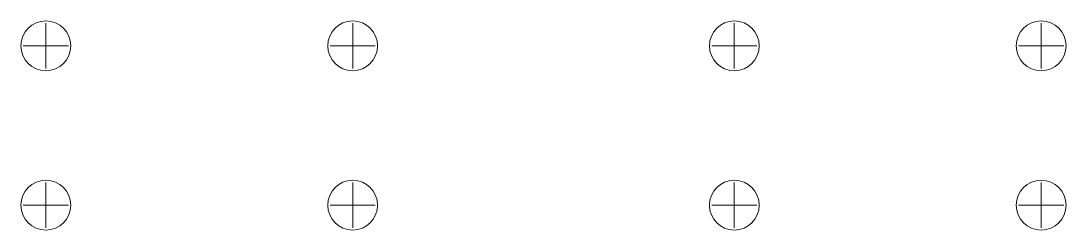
# Model space of a CAD drawing. Header units: millimetres. Extents: x 22909 to 23441, y -53 to 53.
import ezdxf

# ---------------------------------------------------------------- set-up
doc = ezdxf.new("R2010")
doc.units = ezdxf.units.MM
doc.layers.add('PS_BOLT', color=4, linetype='Continuous')

# ---------------------------------------------------------------- blocks, each defined once
blk = doc.blocks.new('*X3')
at = {"color": 0, "lineweight": 0}
for q in [(22922, -29, -10), (22910.5, -40.5, -10), (22922, -40.5, 50), (22933.5, -40.5, -10), (22922, -52, -10)]:
    blk.add_line((22922, -40.5, -30), q, dxfattribs=at)
blk.add_circle((22922, -40.5, 50), 12.65, dxfattribs=at)
blk = doc.blocks.new('*X4')
at = {"color": 0, "lineweight": 0}
for q in [(23078, -29, -10), (23066.5, -40.5, -10), (23078, -40.5, 50), (23089.5, -40.5, -10), (23078, -52, -10)]:
    blk.add_line((23078, -40.5, -30), q, dxfattribs=at)
blk.add_circle((23078, -40.5, 50), 12.65, dxfattribs=at)
blk = doc.blocks.new('*X5')
at = {"color": 0, "lineweight": 0}
for q in [(22922, 52, -10), (22910.5, 40.5, -10), (22922, 40.5, 50), (22933.5, 40.5, -10), (22922, 29, -10)]:
    blk.add_line((22922, 40.5, -30), q, dxfattribs=at)
blk.add_circle((22922, 40.5, 50), 12.65, dxfattribs=at)
blk = doc.blocks.new('*X6')
at = {"color": 0, "lineweight": 0}
for q in [(23078, 52, -10), (23066.5, 40.5, -10), (23078, 40.5, 50), (23089.5, 40.5, -10), (23078, 29, -10)]:
    blk.add_line((23078, 40.5, -30), q, dxfattribs=at)
blk.add_circle((23078, 40.5, 50), 12.65, dxfattribs=at)
blk = doc.blocks.new('*X7')
at = {"layer": 'PS_BOLT', "color": 0, "lineweight": 0}
for q in [(23272, -29, 25), (23260.5, -40.5, 25), (23272, -40.5, 85), (23283.5, -40.5, 25), (23272, -52, 25)]:
    blk.add_line((23272, -40.5, 5), q, dxfattribs=at)
blk.add_circle((23272, -40.5, 85), 12.65, dxfattribs=at)
blk = doc.blocks.new('*X8')
at = {"layer": 'PS_BOLT', "color": 0, "lineweight": 0}
for q in [(23428, -29, 25), (23416.5, -40.5, 25), (23428, -40.5, 85), (23439.5, -40.5, 25), (23428, -52, 25)]:
    blk.add_line((23428, -40.5, 5), q, dxfattribs=at)
blk.add_circle((23428, -40.5, 85), 12.65, dxfattribs=at)
blk = doc.blocks.new('*X9')
at = {"layer": 'PS_BOLT', "color": 0, "lineweight": 0}
for q in [(23272, 52, 25), (23260.5, 40.5, 25), (23272, 40.5, 85), (23283.5, 40.5, 25), (23272, 29, 25)]:
    blk.add_line((23272, 40.5, 5), q, dxfattribs=at)
blk.add_circle((23272, 40.5, 85), 12.65, dxfattribs=at)
blk = doc.blocks.new('*X10')
at = {"layer": 'PS_BOLT', "color": 0, "lineweight": 0}
for q in [(23428, 52, 25), (23416.5, 40.5, 25), (23428, 40.5, 85), (23439.5, 40.5, 25), (23428, 29, 25)]:
    blk.add_line((23428, 40.5, 5), q, dxfattribs=at)
blk.add_circle((23428, 40.5, 85), 12.65, dxfattribs=at)

msp = doc.modelspace()

# ---------------------------------------------------------------- block references
for name in ['*X5', '*X6', '*X3', '*X4']:
    msp.add_blockref(name, (0, 0))
at = {"layer": 'PS_BOLT'}
for name in ['*X9', '*X10', '*X7', '*X8']:
    msp.add_blockref(name, (0, 0), dxfattribs=at)

doc.saveas('drawing.dxf')
